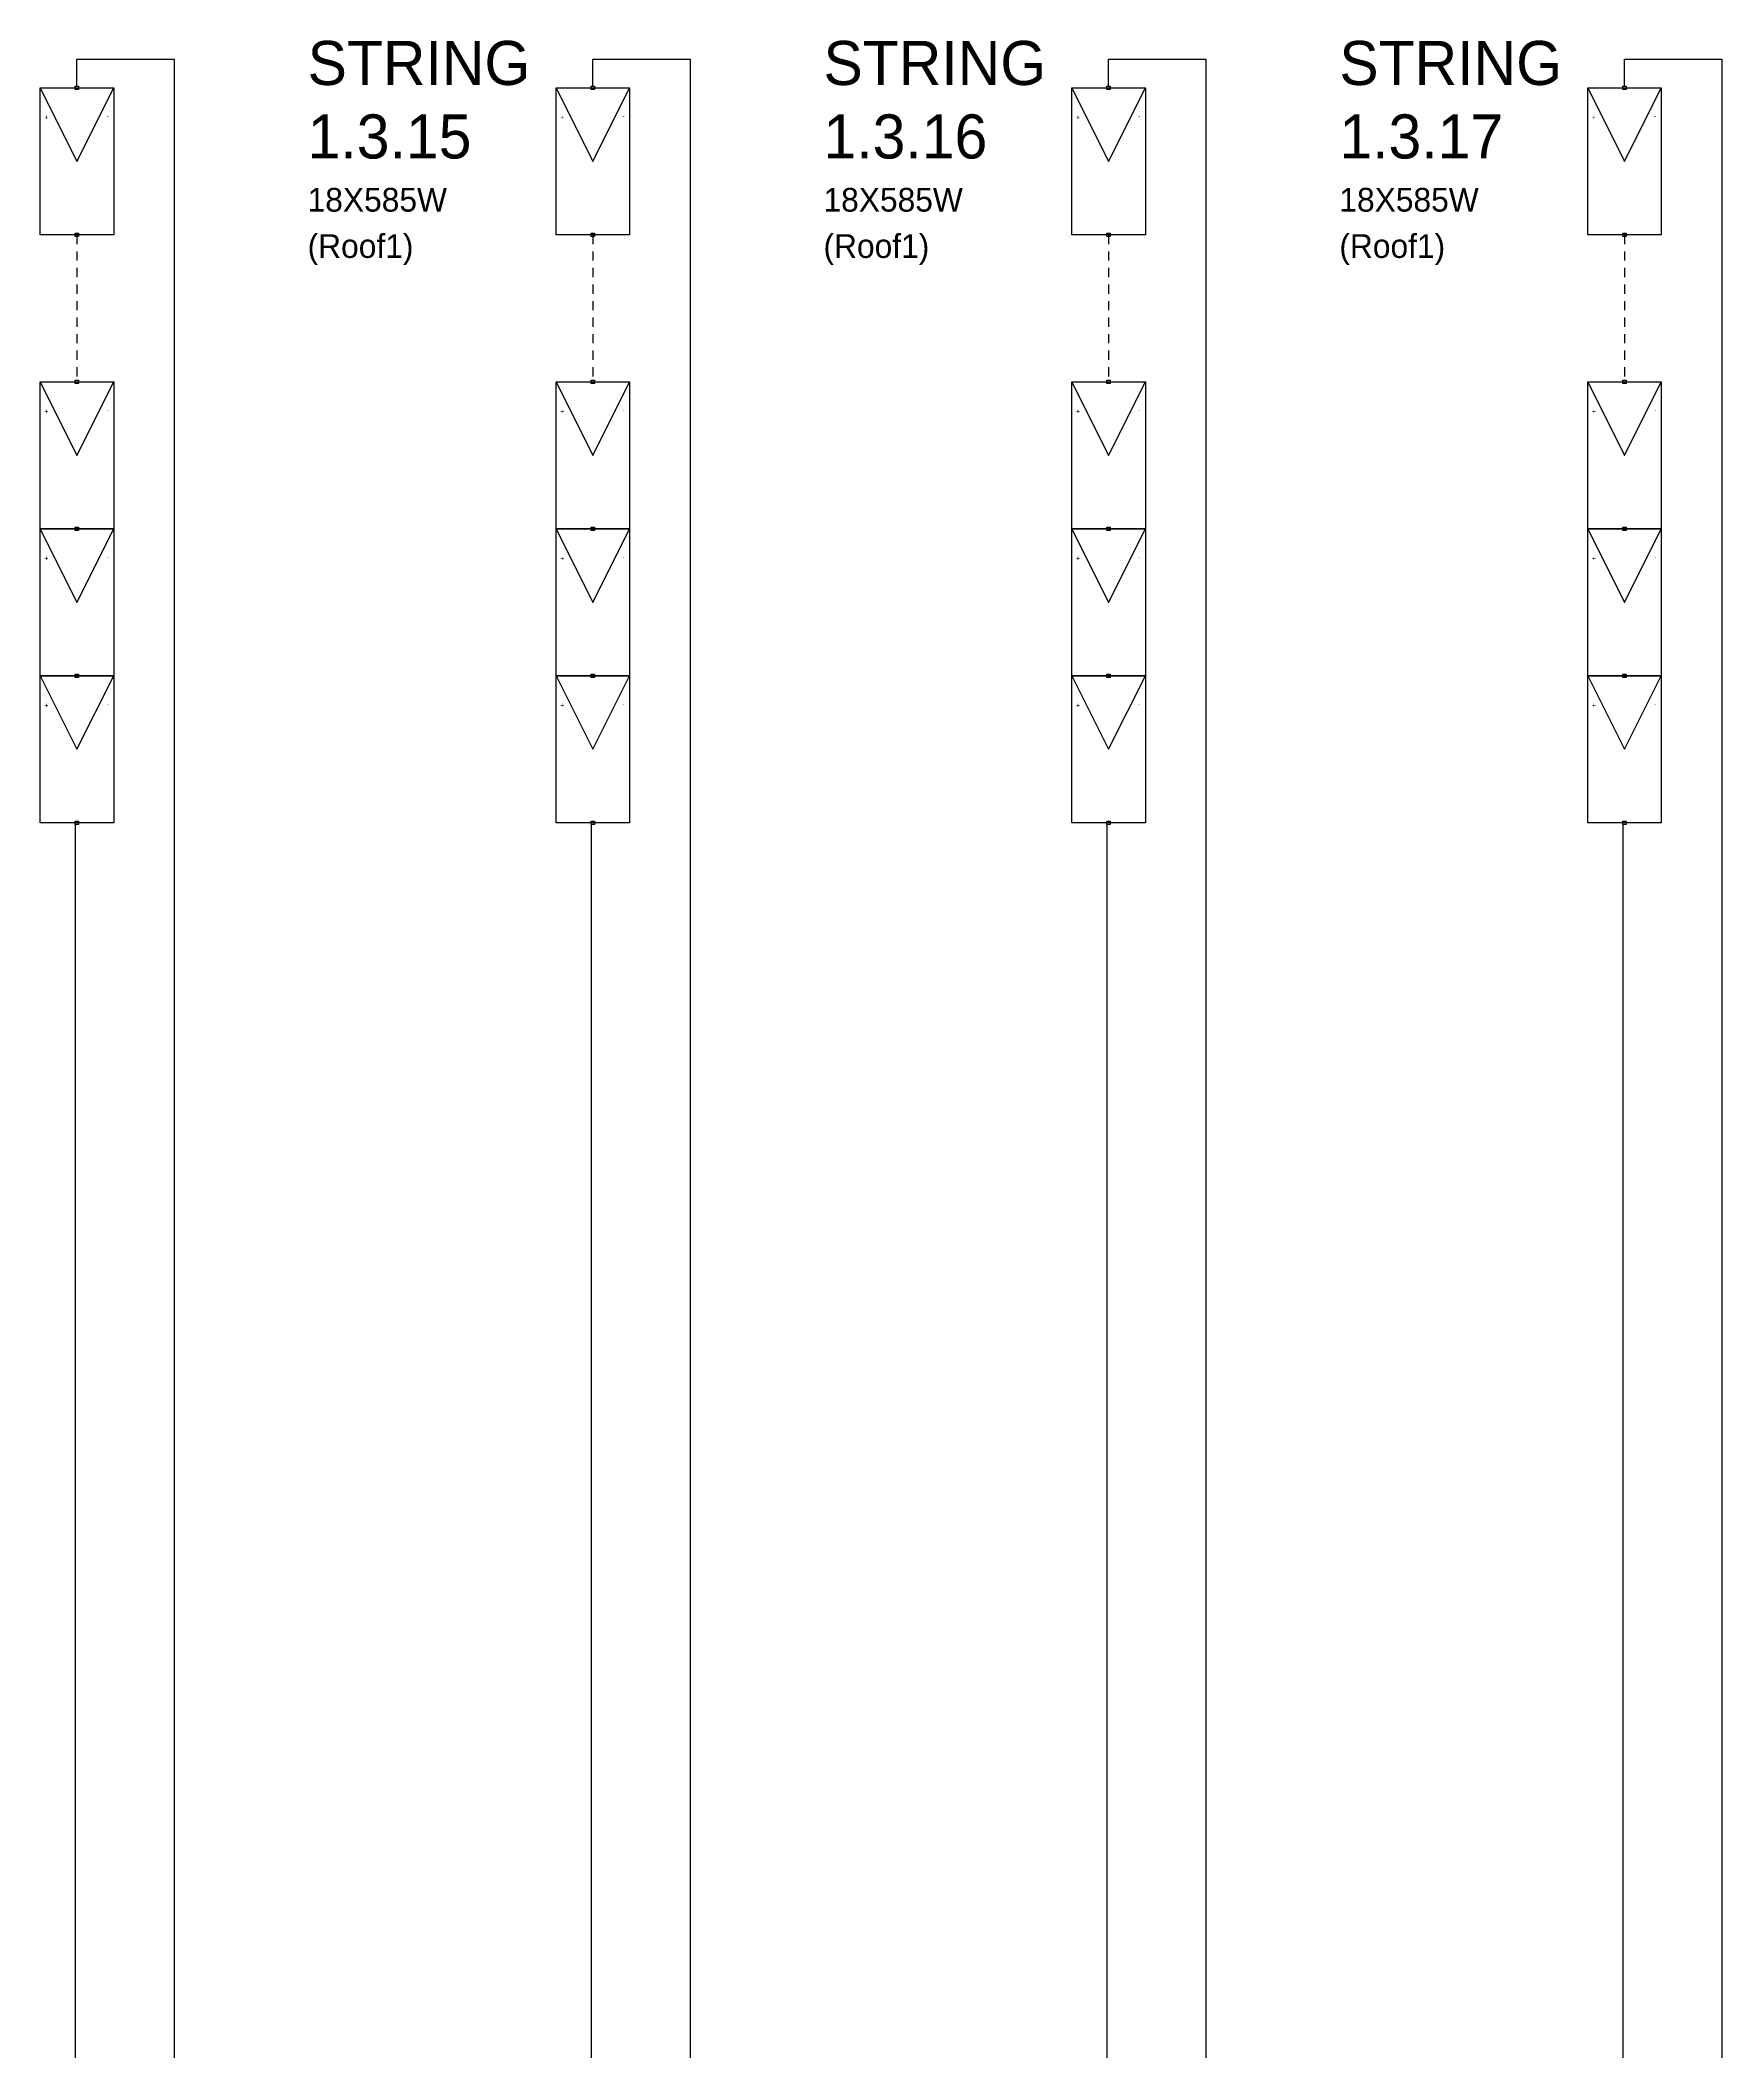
# Model space of a CAD drawing. Header units: inches. Extents: x 3 to 161, y -3 to 114.
# Drawn here: x 115.77 to 138.67, y 53.4 to 80.78 of the extents above; entities that cross this region are included whole.
import ezdxf

# ---------------------------------------------------------------- set-up
doc = ezdxf.new("R2010")
doc.units = ezdxf.units.IN
doc.header["$MEASUREMENT"] = 0
doc.linetypes.add('HIDDEN2', pattern=[0.1875, 0.125, -0.0625])
doc.layers.add('RED_12AWG', color=1, linetype='Continuous')
doc.layers.add('SYMS', color=7, linetype='Continuous')
doc.styles.add('WD', font='romans.shx')

# ---------------------------------------------------------------- blocks, each defined once
blk = doc.blocks.new('HT0_01')
for p, q in [((-0.0625, 0.0625), (0.0625, 0.0625)), ((-0.0625, -0.0625), (-0.0625, 0.0625)), ((0.0625, 0.0625), (0.0625, -0.0625)), ((0.0625, -0.0625), (-0.0625, -0.0625))]:
    blk.add_line(p, q)
at = {"style": 'WD', "flags": 1}
for tag, p in [('X4TERM01', (-0.0625, 0)), ('X2TERM01', (0, 0.0625)), ('X1TERM01', (0.0625, 0)), ('X8TERM01', (0, -0.0625))]:
    blk.add_attdef(tag, p, '', height=0.01, dxfattribs=at)
blk = doc.blocks.new('PVM')
at = {"color": 5}
for p, q in [((2, 1), (1, 0.5)), ((1, 0.5), (2, 0))]:
    blk.add_line(p, q, dxfattribs=at)
blk.add_lwpolyline([(0, 1), (2, 1), (2, 0), (0, 0)], close=True, dxfattribs=at)
at = {"layer": 'SYMS', "color": 5, "xscale": 0.3699338068975089, "yscale": 0.3699338068975089, "zscale": 0.3699338068975089}
for p in [(0, 0.5), (2, 0.5)]:
    blk.add_blockref('HT0_01', p, dxfattribs=at)
at = {"color": 5, "char_height": 0.065, "attachment_point": 1}
for s, insert, rotation in [('+', (1.625, 0.883), 180), ('-', (1.57, 0.067), 90)]:
    blk.add_mtext_dynamic_manual_height_columns(s, width=0.09892, gutter_width=0.325, heights=[0], dxfattribs=dict(at, insert=insert, rotation=rotation))

msp = doc.modelspace()

# ---------------------------------------------------------------- linework, layer by layer
at = {"layer": 'RED_12AWG'}
for p, q in [((116.274, 80.151), (116.274, 80.521)), ((116.274, 80.521), (117.598, 80.521)), ((117.598, 80.521), (117.598, 32.724)), ((123.297, 80.151), (123.297, 80.521)), ((123.297, 80.521), (124.621, 80.521)), ((124.621, 80.521), (124.621, 32.724)), ((130.319, 80.151), (130.319, 80.521)), ((130.319, 80.521), (131.644, 80.521)), ((131.644, 80.521), (131.644, 32.724)), ((137.342, 80.151), (137.342, 80.521)), ((137.342, 80.521), (138.666, 80.521)), ((138.666, 80.521), (138.666, 32.724)), ((116.251, 70.105), (116.251, 33.625)), ((123.273, 70.105), (123.273, 33.625)), ((130.296, 70.105), (130.296, 33.625)), ((137.319, 70.105), (137.319, 33.625))]:
    msp.add_line(p, q, dxfattribs=at)
at = {"layer": 'RED_12AWG', "linetype": 'HIDDEN2'}
for p, q in [((116.274, 78.128), (116.274, 76.128)), ((123.297, 78.128), (123.297, 76.128)), ((130.319, 78.128), (130.319, 76.128)), ((137.342, 78.128), (137.342, 76.128))]:
    msp.add_line(p, q, dxfattribs=at)

# ---------------------------------------------------------------- block references
at = {"layer": 'SYMS', "rotation": 90}
for p in [(116.774, 78.128), (123.797, 78.128), (130.819, 78.128), (137.842, 78.128), (116.774, 74.128), (123.797, 74.128), (130.819, 74.128), (137.842, 74.128), (116.774, 72.128), (123.797, 72.128), (130.819, 72.128), (137.842, 72.128), (116.774, 70.128), (123.797, 70.128), (130.819, 70.128), (137.842, 70.128)]:
    msp.add_blockref('PVM', p, dxfattribs=at)

# ---------------------------------------------------------------- texts
at = {"color": 240, "true_color": 0xed1f24}
for s, p in [('STRING', (119.414, 80.168)), ('STRING', (126.437, 80.168)), ('STRING', (133.46, 80.168)), ('1.3.15', (119.414, 79.168)), ('1.3.16', (126.437, 79.168)), ('1.3.17', (133.46, 79.168))]:
    msp.add_text(s, height=0.6, dxfattribs=at).set_placement(p)
at = {"color": 18, "true_color": 0x000000}
for s, p in [('18X585W', (119.414, 78.445)), ('18X585W', (126.437, 78.445)), ('18X585W', (133.46, 78.445)), ('(Roof1)', (119.414, 77.815)), ('(Roof1)', (126.437, 77.815)), ('(Roof1)', (133.46, 77.815))]:
    msp.add_text(s, height=0.3231, dxfattribs=at).set_placement(p)

doc.saveas('drawing.dxf')
